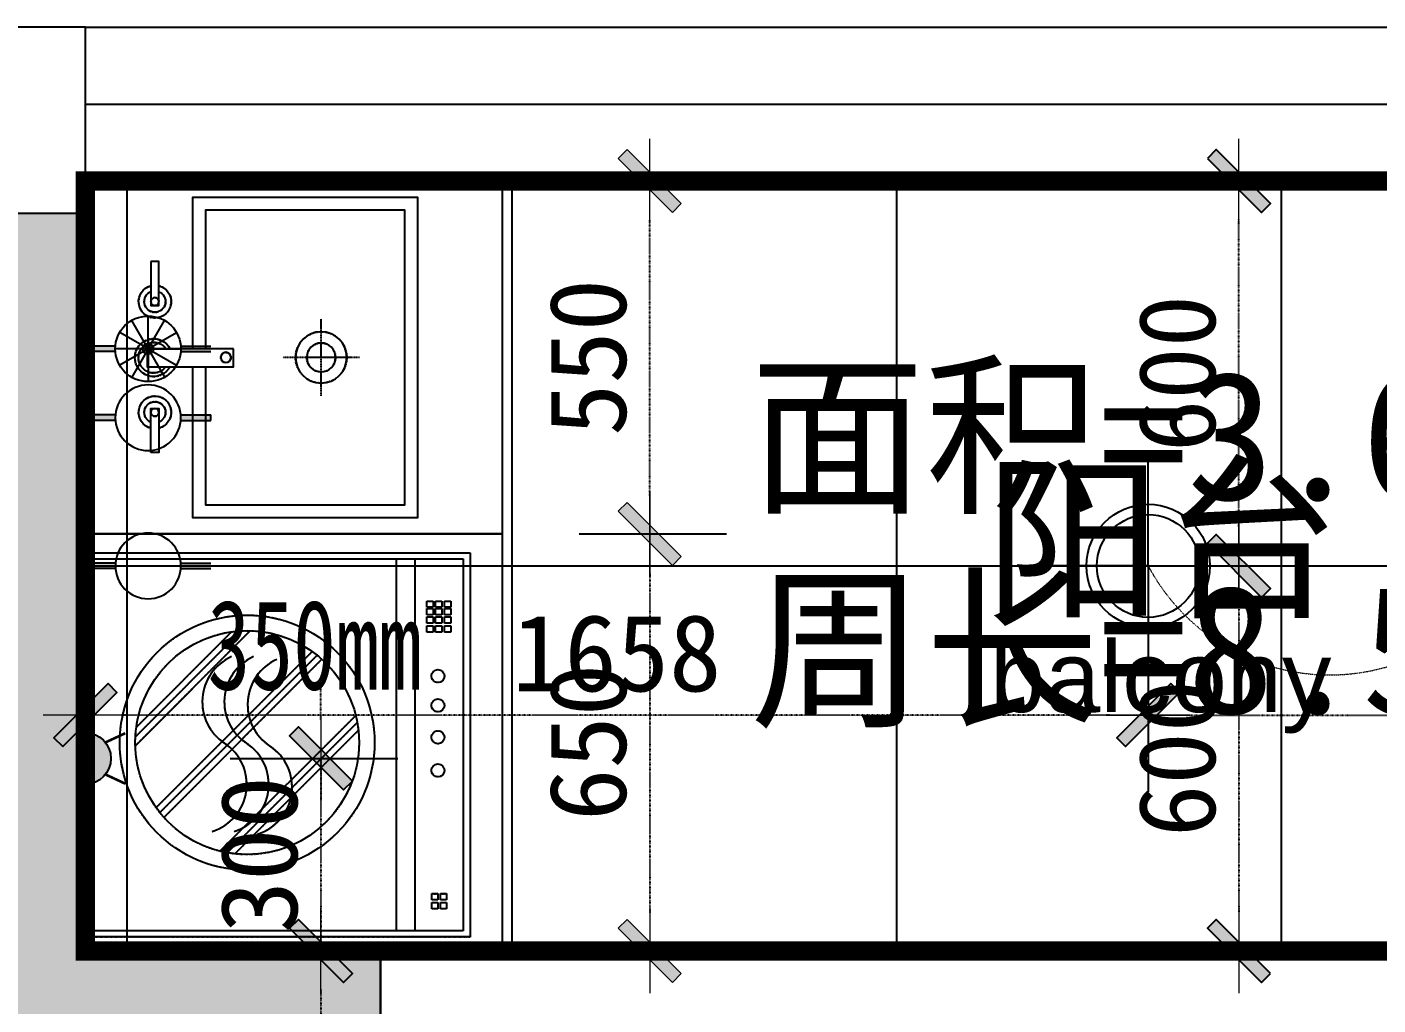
# Model space of a CAD drawing. Header units: millimetres. Extents: x -23568 to 99064, y -162914 to -58422.
# Drawn here: x 19158 to 21265, y -61150 to -59626 of the extents above; entities that cross this region are included whole.
import ezdxf
from ezdxf.enums import TextEntityAlignment as Align

# ---------------------------------------------------------------- set-up
doc = ezdxf.new("R2010")
doc.units = ezdxf.units.MM
doc.header["$LTSCALE"] = 0.01
for name, pattern in [('ACAD_ISO03W100', [30, 12, -18]), ('CENTER', [50.8, 31.75, -6.35, 6.35, -6.35]), ('HIDDEN', [9.525, 6.35, -3.175])]:
    doc.linetypes.add(name, pattern=pattern)
for name, color, linetype in [('AREA', 1, 'Continuous'), ('FC-【地面材质】', 250, 'Continuous'), ('FF-FURN【平面家具】', 51, 'Continuous'), ('IFF-Furn', 51, 'Continuous'), ('LG-【灯具】', 22, 'Continuous'), ('P13-文字说明', 51, 'Continuous'), ('RC-Dim【灯具尺寸】', 2, 'Continuous'), ('RC-FUN【家具参考线】', 250, 'ACAD_ISO03W100'), ('WALL-【原始墙体】', 6, 'Continuous'), ('X▲【插座定位】', 30, 'Continuous'), ('X▲【水路布置】', 30, 'Continuous'), ('图例表', 40, 'Continuous')]:
    doc.layers.add(name, color=color, linetype=linetype)
doc.layers.add('FF-Dim【平面家具尺】', color=44, linetype='Continuous', lineweight=0)
doc.layers.add('X▲【平面开关】', color=31, linetype='Continuous', lineweight=0)
doc.styles.add('Arial', font='arial.ttf')
doc.styles.add('中文字体', font='', dxfattribs={"width": 0.7})
doc.styles.add('宋体', font='')
doc.styles.add('幼圆', font='SIMYOU.TTF')
doc.styles.add('黑体', font='simhei.ttf')
doc.styles.get('中文字体').set_extended_font_data('SimSun')
doc.styles.get('宋体').set_extended_font_data('SimSun')
doc.dimstyles.new('知乐家-尺寸1：60', dxfattribs={"dimscale": 60, "dimtxt": 2, "dimasz": 1, "dimexe": 2, "dimexo": 2, "dimgap": 0.6, "dimtad": 1, "dimdec": 0, "dimdsep": 46, "dimtxsty": '宋体', "dimblk": 'WS-cj', "dimcen": 1, "dimclrd": 44, "dimclre": 44, "dimclrt": 2, "dimadec": 0, "dimazin": 2, "dimtfac": 1, "dimtdec": 4, "dimtix": 1, "dimtmove": 2, "dimatfit": 3, "dimldrblk": 'CCD_Leader_Arrow', "dimfxl": 0, "dimtolj": 1, "dimarcsym": 0})

# ---------------------------------------------------------------- blocks, each defined once
blk = doc.blocks.new('8686')
at = {"layer": 'RC-FUN【家具参考线】'}
h = blk.add_hatch(color=250, dxfattribs=at)
h.dxf.hatch_style = 1
h.paths.add_polyline_path([(128954.7, -325813.4), (128519.7, -325813.4), (128519.7, -326663.4), (128719.7, -326663.4), (128719.7, -328893.4), (128934.7, -328893.4), (128934.7, -327218.4), (129414.7, -327218.4), (129414.7, -326963.4), (128954.7, -326963.4)])
at = {"layer": 'RC-FUN【家具参考线】', "color": 250}
for p, q in [((128954.7, -325523.4), (128519.7, -325523.4)), ((128954.7, -325523.4), (132249.7, -325523.4)), ((128954.7, -326963.4), (128954.7, -325523.4)), ((128954.7, -325643.4), (132139.7, -325643.4)), ((128954.7, -325763.4), (132019.7, -325763.4)), ((128954.7, -325763.4), (129604.7, -325763.4)), ((128954.7, -326313.4), (128954.7, -325763.4)), ((129604.7, -325763.4), (129604.7, -326313.4)), ((129122.4, -326024.9), (129122.4, -325788.4)), ((129122.4, -325788.4), (129472.4, -325788.4)), ((129472.4, -325788.4), (129472.4, -326288.4)), ((129142.4, -326024.9), (129142.4, -325808.4)), ((129142.4, -325808.4), (129452.4, -325808.4)), ((129452.4, -325808.4), (129452.4, -326268.4)), ((128414.7, -325813.4), (128954.7, -325813.4)), ((129056.9, -325888.6), (129056.9, -325957.5)), ((129069.3, -325888.6), (129056.9, -325888.6)), ((129069.3, -325957.5), (129069.3, -325888.6)), ((129056.9, -325957.5), (129069.3, -325957.5)), ((129185.9, -326024.9), (129051, -326024.9)), ((129051, -326024.9), (129051, -326052.9)), ((129185.9, -326052.9), (129185.9, -326024.9)), ((129051, -326052.9), (129185.9, -326052.9)), ((129122.4, -326288.4), (129122.4, -326052.9)), ((129142.4, -326268.4), (129142.4, -326052.9)), ((129056.9, -326186.8), (129056.9, -326117.8)), ((129056.9, -326117.8), (129069.3, -326117.8)), ((129069.3, -326117.8), (129069.3, -326186.8)), ((129069.3, -326186.8), (129056.9, -326186.8)), ((129452.4, -326268.4), (129142.4, -326268.4)), ((129472.4, -326288.4), (129122.4, -326288.4)), ((128954.7, -326313.4), (129604.7, -326313.4)), ((128954.7, -326963.4), (128954.7, -326313.4)), ((129604.7, -326313.4), (128954.7, -326313.4)), ((129604.7, -326313.4), (129604.7, -326963.4)), ((128954.7, -326941.8), (128954.7, -326342.8)), ((128954.7, -326342.8), (129554.7, -326342.8)), ((128964.4, -326932.1), (128964.4, -326352.5)), ((128964.4, -326352.5), (129544, -326352.5)), ((129439.9, -326932.1), (129439.9, -326352.5)), ((129468.9, -326932.1), (129468.9, -326352.5)), ((129544, -326352.5), (129544, -326932.1)), ((129554.7, -326342.8), (129554.7, -326941.8)), ((129487.4, -326418.2), (129497, -326418.2)), ((129487.4, -326427.8), (129487.4, -326418.2)), ((129497, -326418.2), (129497, -326427.8)), ((129500.8, -326418.2), (129510.5, -326418.2)), ((129500.8, -326427.8), (129500.8, -326418.2)), ((129510.5, -326418.2), (129510.5, -326427.8)), ((129514.8, -326418.2), (129524.5, -326418.2)), ((129514.8, -326427.8), (129514.8, -326418.2)), ((129524.5, -326418.2), (129524.5, -326427.8)), ((129497, -326427.8), (129487.4, -326427.8)), ((129487.4, -326429.9), (129497, -326429.9)), ((129487.4, -326439.6), (129487.4, -326429.9)), ((129497, -326439.6), (129487.4, -326439.6)), ((129487.4, -326442.8), (129497, -326442.8)), ((129487.4, -326452.5), (129487.4, -326442.8)), ((129497, -326429.9), (129497, -326439.6)), ((129497, -326442.8), (129497, -326452.5)), ((129510.5, -326427.8), (129500.8, -326427.8)), ((129500.8, -326429.9), (129510.5, -326429.9)), ((129500.8, -326439.6), (129500.8, -326429.9)), ((129510.5, -326439.6), (129500.8, -326439.6)), ((129500.8, -326442.8), (129510.5, -326442.8)), ((129500.8, -326452.5), (129500.8, -326442.8)), ((129510.5, -326429.9), (129510.5, -326439.6)), ((129510.5, -326442.8), (129510.5, -326452.5)), ((129524.5, -326427.8), (129514.8, -326427.8)), ((129514.8, -326429.9), (129524.5, -326429.9)), ((129514.8, -326439.6), (129514.8, -326429.9)), ((129524.5, -326439.6), (129514.8, -326439.6)), ((129514.8, -326442.8), (129524.5, -326442.8)), ((129514.8, -326452.5), (129514.8, -326442.8)), ((129524.5, -326429.9), (129524.5, -326439.6)), ((129524.5, -326442.8), (129524.5, -326452.5)), ((129032.6, -326643.5), (129211.8, -326464.3)), ((129032.8, -326629.7), (129198, -326464.5)), ((129497, -326452.5), (129487.4, -326452.5)), ((129487.4, -326456.9), (129497, -326456.9)), ((129487.4, -326466.5), (129487.4, -326456.9)), ((129497, -326456.9), (129497, -326466.5)), ((129510.5, -326452.5), (129500.8, -326452.5)), ((129500.8, -326456.9), (129510.5, -326456.9)), ((129500.8, -326466.5), (129500.8, -326456.9)), ((129510.5, -326456.9), (129510.5, -326466.5)), ((129524.5, -326452.5), (129514.8, -326452.5)), ((129514.8, -326456.9), (129524.5, -326456.9)), ((129514.8, -326466.5), (129514.8, -326456.9)), ((129524.5, -326456.9), (129524.5, -326466.5)), ((129034.2, -326614.6), (129182.9, -326465.9)), ((129497, -326466.5), (129487.4, -326466.5)), ((129510.5, -326466.5), (129500.8, -326466.5)), ((129524.5, -326466.5), (129514.8, -326466.5)), ((129065, -326740.2), (129308.5, -326496.8)), ((129070.9, -326748), (129316.2, -326502.6)), ((129077.2, -326755.4), (129323.6, -326508.9)), ((129164.6, -326808.1), (129376.3, -326596.3)), ((129175.8, -326810.5), (129378.7, -326607.5)), ((129187.7, -326812.2), (129380.5, -326619.5)), ((129494.9, -326874.2), (129504.5, -326874.2)), ((129494.9, -326883.8), (129494.9, -326874.2)), ((129504.5, -326883.8), (129494.9, -326883.8)), ((129504.5, -326874.2), (129504.5, -326883.8)), ((129508.3, -326874.2), (129518, -326874.2)), ((129508.3, -326883.8), (129508.3, -326874.2)), ((129518, -326883.8), (129508.3, -326883.8)), ((129518, -326874.2), (129518, -326883.8)), ((129494.9, -326888.2), (129504.5, -326888.2)), ((129494.9, -326897.9), (129494.9, -326888.2)), ((129504.5, -326897.9), (129494.9, -326897.9)), ((129504.5, -326888.2), (129504.5, -326897.9)), ((129508.3, -326888.2), (129518, -326888.2)), ((129508.3, -326897.9), (129508.3, -326888.2)), ((129518, -326897.9), (129508.3, -326897.9)), ((129518, -326888.2), (129518, -326897.9)), ((129554.7, -326941.8), (128954.7, -326941.8)), ((129544, -326932.1), (128964.4, -326932.1)), ((129414.7, -326963.4), (128954.7, -326963.4)), ((129604.7, -326963.4), (128954.7, -326963.4)), ((129414.7, -327218.4), (129414.7, -326963.4)), ((131469.7, -326963.4), (129414.7, -326963.4)), ((129414.7, -326963.4), (129414.7, -327218.4))]:
    blk.add_line(p, q, dxfattribs=at)
at = {"layer": 'RC-FUN【家具参考线】', "color": 250, "linetype": 'CENTER', "ltscale": 0.001}
for p, q in [((129322.4, -326098.4), (129322.4, -325978.4)), ((129382.4, -326038.4), (129262.4, -326038.4))]:
    blk.add_line(p, q, dxfattribs=at)
at = {"layer": 'RC-FUN【家具参考线】', "color": 250}
for centre, radius in [((129063.1, -325951.4, 0), 6.17), ((129322.4, -326038.4), 40), ((129322.4, -326038.4), 22.5), ((129173.9, -326038.4), 7.98), ((129063.1, -326124, 0), 6.17), ((129207, -326638.8), 198.7), ((129207, -326638.8), 174.5), ((129504.5, -326535.1), 10.1), ((129504.5, -326580.8), 10.1), ((129504.5, -326630.4), 10.1), ((129504.5, -326682.1), 10.1)]:
    blk.add_circle(centre, radius, dxfattribs=at)
for centre, radius, start, end in [((129063.1, -325951.4), 25.4, 104.0486, 75.9514), ((129063.1, -325951.4), 16.6, 111.7986, 68.2014), ((129061.1, -326038.7), 29.3, 27.9804, 331.0365), ((129061.1, -326038.7), 23.8, 35.279, 323.4071), ((129063.1, -326124), 25.4, 284.0486, 255.9514), ((129063.1, -326124), 16.6, 291.7986, 248.2014), ((129214.3, -326575.3), 77.3, 114.2778, 236.6575), ((129248.6, -326575.3), 77.3, 114.2778, 236.6575), ((129285, -326579.6), 77.3, 114.2778, 236.6575), ((129129.7, -326703.9), 76.7, 287.3521, 56.6575), ((129164, -326703.9), 76.7, 287.3521, 56.6575), ((129200.4, -326708.2), 76.7, 287.3521, 56.6575)]:
    blk.add_arc(centre, radius, start, end, dxfattribs=at)
blk = doc.blocks.new('A$C5BD77F00')
for p, q in [((0, 600), (598.9, 600)), ((0, 0), (0, 600)), ((598.9, 600), (598.9, 0)), ((9.7, 85.8), (589.3, 85.8)), ((598.9, 0), (0, 0))]:
    blk.add_line(p, q)
at = {"color": 250}
for p, q in [((9.7, 590.3), (589.3, 590.3)), ((9.7, 10.7), (9.7, 590.3)), ((589.3, 590.3), (589.3, 10.7)), ((9.7, 114.8), (589.3, 114.8)), ((475.2, 57.7), (475.2, 67.3)), ((475.2, 67.3), (484.9, 67.3)), ((484.9, 67.3), (484.9, 57.7)), ((489.3, 57.7), (489.3, 67.3)), ((489.3, 67.3), (498.9, 67.3)), ((498.9, 67.3), (498.9, 57.7)), ((502.2, 57.7), (502.2, 67.3)), ((502.2, 67.3), (511.8, 67.3)), ((511.8, 67.3), (511.8, 57.7)), ((513.9, 57.7), (513.9, 67.3)), ((513.9, 67.3), (523.6, 67.3)), ((523.6, 67.3), (523.6, 57.7)), ((43.9, 50.2), (43.9, 59.8)), ((43.9, 59.8), (53.6, 59.8)), ((53.6, 50.2), (43.9, 50.2)), ((43.9, 36.7), (43.9, 46.4)), ((43.9, 46.4), (53.6, 46.4)), ((53.6, 59.8), (53.6, 50.2)), ((53.6, 46.4), (53.6, 36.7)), ((57.9, 50.2), (57.9, 59.8)), ((57.9, 59.8), (67.6, 59.8)), ((67.6, 50.2), (57.9, 50.2)), ((57.9, 36.7), (57.9, 46.4)), ((57.9, 46.4), (67.6, 46.4)), ((67.6, 59.8), (67.6, 50.2)), ((67.6, 46.4), (67.6, 36.7)), ((484.9, 57.7), (475.2, 57.7)), ((475.2, 44.2), (475.2, 53.9)), ((475.2, 53.9), (484.9, 53.9)), ((484.9, 44.2), (475.2, 44.2)), ((484.9, 53.9), (484.9, 44.2)), ((498.9, 57.7), (489.3, 57.7)), ((489.3, 44.2), (489.3, 53.9)), ((489.3, 53.9), (498.9, 53.9)), ((498.9, 44.2), (489.3, 44.2)), ((498.9, 53.9), (498.9, 44.2)), ((511.8, 57.7), (502.2, 57.7)), ((502.2, 44.2), (502.2, 53.9)), ((502.2, 53.9), (511.8, 53.9)), ((511.8, 44.2), (502.2, 44.2)), ((511.8, 53.9), (511.8, 44.2)), ((523.6, 57.7), (513.9, 57.7)), ((513.9, 44.2), (513.9, 53.9)), ((513.9, 53.9), (523.6, 53.9)), ((523.6, 44.2), (513.9, 44.2)), ((523.6, 53.9), (523.6, 44.2)), ((53.6, 36.7), (43.9, 36.7)), ((67.6, 36.7), (57.9, 36.7)), ((475.2, 30.2), (475.2, 39.9)), ((475.2, 39.9), (484.9, 39.9)), ((484.9, 30.2), (475.2, 30.2)), ((484.9, 39.9), (484.9, 30.2)), ((489.3, 30.2), (489.3, 39.9)), ((489.3, 39.9), (498.9, 39.9)), ((498.9, 30.2), (489.3, 30.2)), ((498.9, 39.9), (498.9, 30.2)), ((502.2, 30.2), (502.2, 39.9)), ((502.2, 39.9), (511.8, 39.9)), ((511.8, 30.2), (502.2, 30.2)), ((511.8, 39.9), (511.8, 30.2)), ((513.9, 30.2), (513.9, 39.9)), ((513.9, 39.9), (523.6, 39.9)), ((523.6, 30.2), (513.9, 30.2)), ((523.6, 39.9), (523.6, 30.2)), ((589.3, 10.7), (9.7, 10.7))]:
    blk.add_line(p, q, dxfattribs=at)
at = {"color": 251}
for p, q in [((298.2, 522.1), (477.4, 342.9)), ((312.1, 521.9), (477.3, 356.8)), ((327.2, 520.5), (475.8, 371.9)), ((201.6, 489.7), (445, 246.2)), ((186.4, 477.5), (432.8, 231.1)), ((193.8, 483.8), (439.1, 238.5)), ((133.7, 390.1), (345.4, 178.4)), ((129.5, 367), (322.3, 174.2)), ((131.3, 378.9), (334.2, 176))]:
    blk.add_line(p, q, dxfattribs=at)
at = {"color": 136}
blk.add_circle((303, 347.7), 198.7, dxfattribs=at)
at = {"color": 250}
for centre, radius in [((303, 347.7), 174.5), ((259.6, 50.2), 10.1), ((311.3, 50.2), 10.1), ((361, 50.2), 10.1), ((406.6, 50.2), 10.1)]:
    blk.add_circle(centre, radius, dxfattribs=at)
for centre, radius, start, end in [((237.8, 425), 76.7, 197.3521, 326.6575), ((366.5, 340.4), 77.3, 24.2778, 146.6575), ((366.5, 306.1), 77.3, 24.2778, 146.6575), ((237.8, 390.7), 76.7, 197.3521, 326.6575), ((362.2, 269.7), 77.3, 24.2778, 146.6575), ((233.5, 354.3), 76.7, 197.3521, 326.6575)]:
    blk.add_arc(centre, radius, start, end, dxfattribs=at)
blk = doc.blocks.new('鹿白_12150687')
at = {"color": 39, "linetype": 'CENTER', "ltscale": 0.001}
for p, q in [((70.3, -190), (70.3, -310)), ((130.3, -250), (10.3, -250))]:
    blk.add_line(p, q, dxfattribs=at)
blk.add_lwpolyline([(-129.7, -263.5), (-129.7, -500), (220.3, -500), (220.3, 0), (-129.7, 0), (-129.7, -235.6)])
at = {"color": 35}
blk.add_lwpolyline([(-109.7, -263.5), (-109.7, -480), (200.3, -480), (200.3, -20), (-109.7, -20), (-109.7, -235.6)], dxfattribs=at)
for points in [[(-195.2, -101.7), (-195.2, -170.6), (-182.8, -170.6), (-182.8, -101.7)], [(-66.2, -263.5), (-201.1, -263.5), (-201.1, -235.6), (-66.2, -235.6)], [(-195.2, -399.8), (-195.2, -330.9), (-182.8, -330.9), (-182.8, -399.8)]]:
    blk.add_lwpolyline(points, close=True, dxfattribs=at)
at = {"color": 39}
for centre, radius in [((-189, -164.4, 0), 6.17), ((70.3, -250), 22.5), ((-78.2, -250.1), 7.98), ((-189, -337.1, 0), 6.17)]:
    blk.add_circle(centre, radius, dxfattribs=at)
at = {"color": 35}
blk.add_circle((70.3, -250), 40, dxfattribs=at)
for centre, radius, start, end in [((-189, -164.4), 25.4, 104.0486, 75.9514), ((-191, -249.7), 29.3, 28.9635, 332.0196), ((-189, -337.1), 25.4, 284.0486, 255.9514)]:
    blk.add_arc(centre, radius, start, end, dxfattribs=at)
at = {"color": 39}
for centre, radius, start, end in [((-189, -164.4), 16.6, 111.7986, 68.2014), ((-191, -249.7), 23.8, 36.5929, 324.721), ((-189, -337.1), 16.6, 291.7986, 248.2014)]:
    blk.add_arc(centre, radius, start, end, dxfattribs=at)
blk = doc.blocks.new('WS-cj')
blk.add_hatch(color=2).paths.add_polyline_path([(0.588, 0.818), (-0.818, -0.588), (-0.588, -0.818), (0.818, 0.588)])
at = {"color": 2, "linetype": 'ByBlock', "lineweight": 0}
for p, q in [((-1.1, 0), (0, 0)), ((0, 0), (1.1, 0))]:
    blk.add_line(p, q, dxfattribs=at)
at = {"color": 2}
blk.add_lwpolyline([(0.588, 0.818), (-0.818, -0.588), (-0.588, -0.818), (0.818, 0.588)], close=True, dxfattribs=at)
blk = doc.blocks.new('*D295')
at = {"layer": 'Defpoints', "color": 0, "transparency": 16777216}
for p in [(19899.3, -60415.6), (19899.3, -61065.6), (20129.4, -61065.6)]:
    blk.add_point(p, dxfattribs=at)
at = {"layer": 'FF-Dim【平面家具尺】', "color": 44, "lineweight": -2, "transparency": 16777216}
for p, q in [((20019.3, -60415.6), (20249.4, -60415.6)), ((20019.3, -61065.6), (20249.4, -61065.6))]:
    blk.add_line(p, q, dxfattribs=at)
at = {"layer": 'FF-Dim【平面家具尺】', "color": 44, "linetype": 'ACAD_ISO03W100', "lineweight": -2, "transparency": 16777216}
blk.add_line((20129.4, -60475.6), (20129.4, -61005.6), dxfattribs=at)
at = {"layer": 'FF-Dim【平面家具尺】', "color": 44, "lineweight": -2, "transparency": 16777216, "xscale": 60, "yscale": 60, "zscale": 60}
for p, rotation in [((20129.4, -60415.6), 90), ((20129.4, -61065.6), 270)]:
    blk.add_blockref('WS-cj', p, dxfattribs=dict(at, rotation=rotation))
at = {"layer": 'FF-Dim【平面家具尺】', "color": 2, "transparency": 16777216, "insert": (20033.4, -60740.6), "char_height": 120, "attachment_point": 5, "rotation": 90, "style": '宋体'}
blk.add_mtext('\\A1;650', dxfattribs=at)
blk = doc.blocks.new('CCD_Leader_Arrow')
at = {"color": 50, "linetype": 'ByBlock'}
blk.add_line((0, 0), (-1, 0), dxfattribs=at)
for points in [[(-0.859, 0.668), (-0.597, 0.852), (-0.24, 0), (0, 0)], [(-0.859, -0.668), (-0.597, -0.852), (-0.24, 0), (0, 0)]]:
    blk.add_solid(points, dxfattribs=at)
blk = doc.blocks.new('*D296')
at = {"layer": 'Defpoints', "color": 0, "transparency": 16777216}
for p in [(19899.3, -59865.6), (20129.4, -59865.6), (19899.3, -60415.6)]:
    blk.add_point(p, dxfattribs=at)
at = {"layer": 'FF-Dim【平面家具尺】', "color": 44, "lineweight": -2, "transparency": 16777216}
for p, q in [((20019.3, -59865.6), (20249.4, -59865.6)), ((20019.3, -60415.6), (20249.4, -60415.6))]:
    blk.add_line(p, q, dxfattribs=at)
at = {"layer": 'FF-Dim【平面家具尺】', "color": 44, "linetype": 'ACAD_ISO03W100', "lineweight": -2, "transparency": 16777216}
blk.add_line((20129.4, -60355.6), (20129.4, -59925.6), dxfattribs=at)
at = {"layer": 'FF-Dim【平面家具尺】', "color": 44, "lineweight": -2, "transparency": 16777216, "xscale": 60, "yscale": 60, "zscale": 60}
for p, rotation in [((20129.4, -59865.6), 90), ((20129.4, -60415.6), 270)]:
    blk.add_blockref('WS-cj', p, dxfattribs=dict(at, rotation=rotation))
at = {"layer": 'FF-Dim【平面家具尺】', "color": 2, "transparency": 16777216, "insert": (20033.4, -60140.6), "char_height": 120, "attachment_point": 5, "rotation": 90, "style": '宋体'}
blk.add_mtext('\\A1;550', dxfattribs=at)
blk = doc.blocks.new('鹿白03312032')
at = {"layer": 'LG-【灯具】'}
for q in [(262.8, 525.6), (0, 262.8), (262.8, 0), (525.6, 262.8)]:
    blk.add_line((262.8, 262.8), q, dxfattribs=at)
at = {"layer": 'LG-【灯具】', "color": 2}
blk.add_circle((262.8, 262.8), 150.2, dxfattribs=at)
at = {"layer": 'LG-【灯具】', "color": 1}
blk.add_circle((262.8, 262.8), 125.1, dxfattribs=at)
blk = doc.blocks.new('*D404')
at = {"layer": 'Defpoints', "color": 0, "transparency": 16777216}
for p in [(20906.8, -60465.6), (20812, -61065.6), (21048.3, -61065.6)]:
    blk.add_point(p, dxfattribs=at)
at = {"layer": 'RC-Dim【灯具尺寸】', "color": 44, "lineweight": -2, "transparency": 16777216}
for p, q in [((21026.8, -60465.6), (21168.3, -60465.6)), ((20932, -61065.6), (21168.3, -61065.6))]:
    blk.add_line(p, q, dxfattribs=at)
at = {"layer": 'RC-Dim【灯具尺寸】', "color": 44, "linetype": 'ACAD_ISO03W100', "lineweight": -2, "transparency": 16777216}
blk.add_line((21048.3, -60525.6), (21048.3, -61005.6), dxfattribs=at)
at = {"layer": 'RC-Dim【灯具尺寸】', "color": 44, "lineweight": -2, "transparency": 16777216, "xscale": 60, "yscale": 60, "zscale": 60}
for p, rotation in [((21048.3, -60465.6), 90), ((21048.3, -61065.6), 270)]:
    blk.add_blockref('WS-cj', p, dxfattribs=dict(at, rotation=rotation))
at = {"layer": 'RC-Dim【灯具尺寸】', "color": 2, "transparency": 16777216, "insert": (20952.3, -60765.6), "char_height": 120, "attachment_point": 5, "rotation": 90, "style": '宋体'}
blk.add_mtext('\\A1;600', dxfattribs=at)
blk = doc.blocks.new('*D405')
at = {"layer": 'Defpoints', "color": 0, "transparency": 16777216}
for p in [(20906.8, -59865.6), (21048.3, -59865.6), (20906.8, -60465.6)]:
    blk.add_point(p, dxfattribs=at)
at = {"layer": 'RC-Dim【灯具尺寸】', "color": 44, "lineweight": -2, "transparency": 16777216}
for p, q in [((21026.8, -59865.6), (21168.3, -59865.6)), ((21026.8, -60465.6), (21168.3, -60465.6))]:
    blk.add_line(p, q, dxfattribs=at)
at = {"layer": 'RC-Dim【灯具尺寸】', "color": 44, "linetype": 'ACAD_ISO03W100', "lineweight": -2, "transparency": 16777216}
blk.add_line((21048.3, -60405.6), (21048.3, -59925.6), dxfattribs=at)
at = {"layer": 'RC-Dim【灯具尺寸】', "color": 44, "lineweight": -2, "transparency": 16777216, "xscale": 60, "yscale": 60, "zscale": 60}
for p, rotation in [((21048.3, -59865.6), 90), ((21048.3, -60465.6), 270)]:
    blk.add_blockref('WS-cj', p, dxfattribs=dict(at, rotation=rotation))
at = {"layer": 'RC-Dim【灯具尺寸】', "color": 2, "transparency": 16777216, "insert": (20952.3, -60165.6), "char_height": 120, "attachment_point": 5, "rotation": 90, "style": '宋体'}
blk.add_mtext('\\A1;600', dxfattribs=at)
blk = doc.blocks.new('*D406')
at = {"layer": 'Defpoints', "color": 0, "transparency": 16777216}
for p in [(20906.8, -60465.6), (19249.3, -60597.4), (19249.3, -60698)]:
    blk.add_point(p, dxfattribs=at)
at = {"layer": 'RC-Dim【灯具尺寸】', "color": 44, "lineweight": -2, "transparency": 16777216}
for p, q in [((20906.8, -60585.6), (20906.8, -60818)), ((19249.3, -60698), (19249.3, -60818))]:
    blk.add_line(p, q, dxfattribs=at)
at = {"layer": 'RC-Dim【灯具尺寸】', "color": 44, "linetype": 'ACAD_ISO03W100', "lineweight": -2, "transparency": 16777216}
blk.add_line((20846.8, -60698), (19309.3, -60698), dxfattribs=at)
at = {"layer": 'RC-Dim【灯具尺寸】', "color": 44, "lineweight": -2, "transparency": 16777216, "xscale": 60, "yscale": 60, "zscale": 60, "rotation": 180}
blk.add_blockref('WS-cj', (19249.3, -60698), dxfattribs=at)
at = {"layer": 'RC-Dim【灯具尺寸】', "color": 44, "lineweight": -2, "transparency": 16777216, "xscale": 60, "yscale": 60, "zscale": 60}
blk.add_blockref('WS-cj', (20906.8, -60698), dxfattribs=at)
at = {"layer": 'RC-Dim【灯具尺寸】', "color": 2, "transparency": 16777216, "insert": (20078, -60602), "char_height": 120, "attachment_point": 5, "style": '宋体'}
blk.add_mtext('\\A1;1658', dxfattribs=at)
blk = doc.blocks.new('*D407')
at = {"layer": 'Defpoints', "color": 0, "transparency": 16777216}
for p in [(20906.8, -60465.6), (22314.3, -60541.1), (22314.3, -60698)]:
    blk.add_point(p, dxfattribs=at)
at = {"layer": 'RC-Dim【灯具尺寸】', "color": 44, "lineweight": -2, "transparency": 16777216}
for p, q in [((20906.8, -60585.6), (20906.8, -60818)), ((22314.3, -60661.1), (22314.3, -60818))]:
    blk.add_line(p, q, dxfattribs=at)
at = {"layer": 'RC-Dim【灯具尺寸】', "color": 44, "linetype": 'ACAD_ISO03W100', "lineweight": -2, "transparency": 16777216}
blk.add_line((20966.8, -60698), (22254.3, -60698), dxfattribs=at)
at = {"layer": 'RC-Dim【灯具尺寸】', "color": 44, "lineweight": -2, "transparency": 16777216, "xscale": 60, "yscale": 60, "zscale": 60, "rotation": 180}
blk.add_blockref('WS-cj', (20906.8, -60698), dxfattribs=at)
at = {"layer": 'RC-Dim【灯具尺寸】', "color": 44, "lineweight": -2, "transparency": 16777216, "xscale": 60, "yscale": 60, "zscale": 60}
blk.add_blockref('WS-cj', (22314.3, -60698), dxfattribs=at)
at = {"layer": 'RC-Dim【灯具尺寸】', "color": 2, "transparency": 16777216, "insert": (21610.5, -60602), "char_height": 120, "attachment_point": 5, "style": '宋体'}
blk.add_mtext('\\A1;1408', dxfattribs=at)
blk = doc.blocks.new('A$C14176A33')
at = {"layer": 'X▲【插座定位】'}
h = blk.add_hatch(color=256, dxfattribs=at)
h.dxf.hatch_style = 1
h.paths.add_polyline_path([(3.128, 0, 1), (0.396, 0)])
blk.add_line((0.365, 0), (3.159, 0), dxfattribs=at)
at = {"layer": 'X▲【插座定位】', "const_width": 0.14}
for points in [[(0.909, 1.067), (0.416, 2.129)], [(2.615, 1.067), (3.108, 2.129)]]:
    blk.add_lwpolyline(points, dxfattribs=at)
at = {"layer": 'X▲【插座定位】'}
blk.add_arc((1.762, 0), 1.366, 0, 180, dxfattribs=at)
blk = doc.blocks.new('*D411')
at = {"layer": 'Defpoints', "color": 0, "transparency": 16777216}
for p in [(19354.9, -60765.6), (19354.9, -61065.6), (19616.7, -61065.6)]:
    blk.add_point(p, dxfattribs=at)
at = {"layer": 'X▲【插座定位】', "color": 44, "linetype": 'ACAD_ISO03W100', "lineweight": -2, "transparency": 16777216}
for p, q in [((19616.7, -60705.6), (19616.7, -60645.6)), ((19616.7, -60765.6), (19616.7, -61065.6)), ((19616.7, -61125.6), (19616.7, -61185.6))]:
    blk.add_line(p, q, dxfattribs=at)
at = {"layer": 'X▲【插座定位】', "color": 44, "lineweight": -2, "transparency": 16777216}
for p, q in [((19474.9, -60765.6), (19736.7, -60765.6)), ((19474.9, -61065.6), (19736.7, -61065.6))]:
    blk.add_line(p, q, dxfattribs=at)
at = {"layer": 'X▲【插座定位】', "color": 44, "lineweight": -2, "transparency": 16777216, "xscale": 60, "yscale": 60, "zscale": 60}
for p, rotation in [((19616.7, -60765.6), 270), ((19616.7, -61065.6), 90)]:
    blk.add_blockref('WS-cj', p, dxfattribs=dict(at, rotation=rotation))
at = {"layer": 'X▲【插座定位】', "color": 2, "transparency": 16777216, "insert": (19520.7, -60915.6), "char_height": 120, "attachment_point": 5, "rotation": 90, "style": '宋体'}
blk.add_mtext('\\A1;300', dxfattribs=at)
blk = doc.blocks.new('鹿白_03026353')
at = {"layer": '图例表'}
h = blk.add_hatch(color=256, dxfattribs=at)
edge = h.paths.add_edge_path()
edge.add_line((2.447, -1.17), (1.274, -1.17))
edge.add_ellipse((0, -1.279), major_axis=(-0.904, 0.904), ratio=1, start_angle=225, end_angle=229.88, ccw=False)
edge.add_ellipse((0, -1.279), major_axis=(0.904, 0.904), ratio=1, start_angle=310.12, end_angle=315, ccw=False)
edge.add_line((1.274, -1.387), (2.447, -1.387))
edge.add_line((2.447, -1.387), (2.447, -1.17))
edge = h.paths.add_edge_path()
edge.add_ellipse((0, -1.279), major_axis=(-0.904, 0.904), ratio=1, start_angle=40.12, end_angle=45, ccw=False)
edge.add_line((-1.274, -1.17), (-2.447, -1.17))
edge.add_line((-2.447, -1.17), (-2.447, -1.387))
edge.add_line((-2.447, -1.387), (-1.274, -1.387))
edge.add_ellipse((0, -1.279), major_axis=(0.904, 0.904), ratio=1, start_angle=135, end_angle=139.88, ccw=False)
for p, q in [((0, -1.279), (-0.639, -0.171)), ((0, -1.279), (0, 0)), ((0, -1.279), (0.639, -0.171)), ((0, -1.279), (-1.107, -0.639)), ((0, -1.279), (1.107, -0.639)), ((-1.274, -1.17), (-2.447, -1.17)), ((-1.274, -1.387), (-2.447, -1.387)), ((0, -1.279), (-1.279, -1.279)), ((0, -1.279), (-1.107, -1.918)), ((0, -1.279), (-0.639, -2.386)), ((0, -1.279), (1.107, -1.918)), ((0, -1.279), (1.279, -1.279)), ((0, -1.279), (0.639, -2.386)), ((0, -1.279), (0, -2.557)), ((1.274, -1.17), (2.447, -1.17)), ((1.274, -1.387), (2.447, -1.387))]:
    blk.add_line(p, q, dxfattribs=at)
for major_axis, start_param, end_param in [((-0.904, 0.904), 3.926991, 10.210176), ((0.147, 0.147), 5.497787, 11.780972)]:
    blk.add_ellipse((0, -1.279), major_axis=major_axis, ratio=1, start_param=start_param, end_param=end_param, dxfattribs=at)
blk = doc.blocks.new('鹿白_03028961')
at = {"layer": '图例表'}
h = blk.add_hatch(color=256, dxfattribs=at)
edge = h.paths.add_edge_path()
edge.add_ellipse((0, -1.279), major_axis=(0.904, 0.904), ratio=1, start_angle=315, end_angle=319.88, ccw=False)
edge.add_ellipse((0, -1.279), major_axis=(-0.904, 0.904), ratio=1, start_angle=220.12, end_angle=225, ccw=False)
edge.add_line((1.274, -1.387), (2.447, -1.387))
edge.add_line((2.447, -1.387), (2.447, -1.17))
edge.add_line((2.447, -1.17), (1.274, -1.17))
edge = h.paths.add_edge_path()
edge.add_ellipse((0, -1.279), major_axis=(-0.904, 0.904), ratio=1, start_angle=45, end_angle=49.88, ccw=False)
edge.add_ellipse((0, -1.279), major_axis=(0.904, 0.904), ratio=1, start_angle=130.12, end_angle=135, ccw=False)
edge.add_line((-1.274, -1.17), (-2.447, -1.17))
edge.add_line((-2.447, -1.17), (-2.447, -1.387))
edge.add_line((-2.447, -1.387), (-1.274, -1.387))
for p, q in [((-1.274, -1.17), (-2.447, -1.17)), ((-1.274, -1.387), (-2.447, -1.387)), ((1.274, -1.17), (2.447, -1.17)), ((1.274, -1.387), (2.447, -1.387)), ((2.447, -1.17), (2.447, -1.387))]:
    blk.add_line(p, q, dxfattribs=at)
blk.add_ellipse((0, -1.279), major_axis=(-0.904, 0.904), ratio=1, start_param=3.926991, end_param=10.210176, dxfattribs=at)
blk = doc.blocks.new('A$C19166172')
at = {"layer": 'P13-文字说明', "color": 51, "style": '幼圆'}
blk.add_text('阳台', height=135.84, dxfattribs=at).set_placement((200.9, 137.4), align=Align.CENTER)
at = {"layer": 'P13-文字说明', "color": 1, "style": 'Arial'}
blk.add_text('balcony', height=73.73, dxfattribs=at).set_placement((21.6, 25.4))
blk = doc.blocks.new('*U207')
at = {"color": 7}
blk.add_blockref('A$C19166172', (168.9, -3.8), dxfattribs=at)

msp = doc.modelspace()

# ---------------------------------------------------------------- hatches: boundary and pattern name
at = {"layer": 'FC-【地面材质】'}
h = msp.add_hatch(dxfattribs=at)
h.set_pattern_fill('_USER', color=8, scale=600, double=1, pattern_type=0)
h.set_pattern_definition([(0, (22314.3, -61065.6), (0, 600), []), (90, (22314.3, -61065.6), (-600, 4e-14), [])])
h.paths.add_polyline_path([(22314.3, -59865.6), (19249.3, -59865.6), (19249.3, -61065.6), (22314.3, -61065.6)])
at = {"layer": 'WALL-【原始墙体】'}
h = msp.add_hatch(color=8, dxfattribs=at)
h.dxf.hatch_style = 1
h.paths.add_polyline_path([(19249.3, -59915.6), (18814.3, -59915.6), (18814.3, -60765.6), (19014.3, -60765.6), (19014.3, -62995.6), (19229.3, -62995.6), (19229.3, -61320.6), (19709.3, -61320.6), (19709.3, -61065.6), (19249.3, -61065.6)])

# ---------------------------------------------------------------- linework, layer by layer
at = {"layer": 'AREA'}
msp.add_line((21764.3, -61065.6), (19709.3, -61065.6), dxfattribs=at)
at = {"layer": 'AREA', "linetype": 'HIDDEN', "ltscale": 18, "const_width": 30}
msp.add_lwpolyline([(19249.3, -59865.6), (22314.3, -59865.6), (22314.3, -61065.6), (19249.3, -61065.6)], close=True, dxfattribs=at)
at = {"layer": 'FC-【地面材质】', "color": 8}
msp.add_line((21764.3, -61065.6), (19709.3, -61065.6), dxfattribs=at)
at = {"layer": 'FC-【地面材质】'}
msp.add_lwpolyline([(19249.3, -59865.6), (22314.3, -59865.6), (22314.3, -61065.6), (19249.3, -61065.6)], close=True, dxfattribs=at)
at = {"layer": 'FF-FURN【平面家具】', "color": 51}
for points in [[(19249.3, -59865.6), (19899.3, -59865.6), (19899.3, -60415.6), (19249.3, -60415.6)], [(19249.3, -60415.6), (19899.3, -60415.6), (19899.3, -61065.6), (19249.3, -61065.6)]]:
    msp.add_lwpolyline(points, close=True, dxfattribs=at)
at = {"layer": 'FF-FURN【平面家具】', "color": 8}
msp.add_lwpolyline([(19709.3, -61320.6), (21764.3, -61320.6), (21764.3, -61065.6), (19709.3, -61065.6)], close=True, dxfattribs=at)
at = {"layer": 'WALL-【原始墙体】', "color": 215}
msp.add_line((19249.3, -59625.6), (18814.3, -59625.6), dxfattribs=at)
at = {"layer": 'WALL-【原始墙体】', "color": 8}
for p, q in [((19249.3, -59625.6), (22544.3, -59625.6)), ((19249.3, -59745.6), (22434.3, -59745.6)), ((19249.3, -59865.6), (22314.3, -59865.6))]:
    msp.add_line(p, q, dxfattribs=at)
at = {"layer": 'WALL-【原始墙体】'}
for p, q in [((19249.3, -61065.6), (19249.3, -59625.6)), ((18709.3, -59915.6), (19249.3, -59915.6)), ((19709.3, -61065.6), (19249.3, -61065.6)), ((19709.3, -61320.6), (19709.3, -61065.6))]:
    msp.add_line(p, q, dxfattribs=at)
at = {"layer": 'X▲【平面开关】', "linetype": 'ACAD_ISO03W100', "ltscale": 3}
msp.add_arc((21190, -60314.4), 321, 208.0968, 312.4854, dxfattribs=at)

# ---------------------------------------------------------------- block references
msp.add_blockref('8686', (-109705.4, 265897.8))
at = {"layer": 'FF-FURN【平面家具】', "ltscale": 3, "xscale": -1, "rotation": 180}
msp.add_blockref('鹿白_12150687', (19546.7, -60390.6), dxfattribs=at)
at = {"layer": 'FF-FURN【平面家具】', "rotation": 90}
msp.add_blockref('A$C5BD77F00', (19849.3, -61043.9), dxfattribs=at)
at = {"layer": 'IFF-Furn', "color": 51, "xscale": 1.5, "yscale": 1.5, "zscale": 1.5}
msp.add_blockref('*U207', (20374.4, -60725.8), dxfattribs=at)
at = {"layer": 'LG-【灯具】', "xscale": 0.6400000000000001, "yscale": 0.6400000000000001, "zscale": 0.6400000000000001}
msp.add_blockref('鹿白03312032', (20738.6, -60633.8), dxfattribs=at)
at = {"layer": 'X▲【插座定位】', "color": 30, "ltscale": 0.5, "xscale": -29.22374429225496, "yscale": 29.22374429225496, "zscale": 29.22374429225496, "rotation": 270}
msp.add_blockref('A$C14176A33', (19249.3, -60817.1), dxfattribs=at)
at = {"layer": 'X▲【水路布置】', "ltscale": 3, "yscale": 40, "zscale": 40}
for name, p, xscale in [('鹿白_03026353', (19347.1, -60076), 40), ('鹿白_03028961', (19347.2, -60414.3), -40)]:
    msp.add_blockref(name, p, dxfattribs=dict(at, xscale=xscale))
at = {"layer": 'X▲【水路布置】', "ltscale": 3, "xscale": -40, "yscale": 40, "zscale": 40, "rotation": 180}
msp.add_blockref('鹿白_03028961', (19347.1, -60285.7), dxfattribs=at)

# ---------------------------------------------------------------- texts
at = {"layer": 'AREA', "ltscale": 20, "insert": (20285.7, -60162.3), "char_height": 200, "attachment_point": 1, "style": '黑体'}
msp.add_mtext('面积=3.68平米^J周长=8.53米', dxfattribs=at)
at = {"layer": 'X▲【插座定位】', "color": 30, "ltscale": 0.5, "style": '中文字体', "width": 0.7}
msp.add_text('350mm', height=140, dxfattribs=at).set_placement((19439.9, -60658.3, 0))

# ---------------------------------------------------------------- dimensions: what is measured, and where the dimension line sits
at = {"layer": 'FF-Dim【平面家具尺】'}
for base, p2, picture, middle in [((20129.4, -59865.6), (19899.3, -59865.6), '*D296', (20033.4, -60140.6)), ((20129.4, -61065.6), (19899.3, -61065.6), '*D295', (20033.4, -60740.6))]:
    dim = msp.add_linear_dim(base=base, p1=(19899.3, -60415.6), p2=p2, angle=90, dimstyle='知乐家-尺寸1：60', override={"dimfxl": 6, "dimarcsym": 1}, dxfattribs=at)
    dim.commit()
    dim.dimension.update_dxf_attribs({"geometry": picture, "text_midpoint": middle})
at = {"layer": 'RC-Dim【灯具尺寸】'}
for base, p2, picture, middle in [((21048.3, -59865.6), (20906.8, -59865.6), '*D405', (20952.3, -60165.6)), ((21048.3, -61065.6), (20812, -61065.6), '*D404', (20952.3, -60765.6))]:
    dim = msp.add_linear_dim(base=base, p1=(20906.8, -60465.6), p2=p2, angle=90, dimstyle='知乐家-尺寸1：60', override={"dimfxl": 6, "dimarcsym": 1}, dxfattribs=at)
    dim.commit()
    dim.dimension.update_dxf_attribs({"geometry": picture, "text_midpoint": middle})
for base, p2, picture, middle in [((19249.2728871, -60698.0305771), (19249.2728871, -60597.4093163), '*D406', (20078.0228871, -60602.0305771)), ((22314.2728871, -60698.0305771), (22314.2728871, -60541.1232835), '*D407', (21610.5228871, -60602.0305771))]:
    dim = msp.add_linear_dim(base=base, p1=(20906.7728871, -60465.6011461), p2=p2, dimstyle='知乐家-尺寸1：60', override={"dimfxl": 6, "dimarcsym": 1}, dxfattribs=at)
    dim.commit()
    dim.dimension.update_dxf_attribs({"geometry": picture, "text_midpoint": middle})
at = {"layer": 'X▲【插座定位】'}
dim = msp.add_aligned_dim(p1=(19354.9, -60765.6), p2=(19354.9, -61065.6), distance=261.8, dimstyle='知乐家-尺寸1：60', override={"dimfxl": 6, "dimarcsym": 1}, dxfattribs=at)
dim.commit()
dim.dimension.update_dxf_attribs({"geometry": '*D411', "text_midpoint": (19520.7, -60915.6)})

doc.saveas('drawing.dxf')
